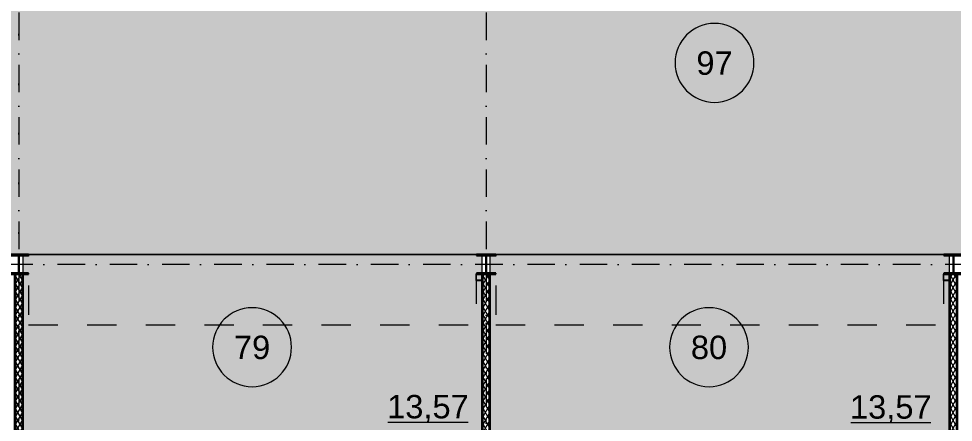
# Model space of a CAD drawing. Header units: millimetres. Extents: x -10605 to 104127, y -15987 to 52426.
# Drawn here: x 9999 to 21999, y 15975 to 21150 of the extents above; entities that cross this region are included whole.
import ezdxf
from ezdxf.enums import TextEntityAlignment as Align

# ---------------------------------------------------------------- set-up
doc = ezdxf.new("R2010")
doc.units = ezdxf.units.MM
doc.header["$MEASUREMENT"] = 0
for name, pattern in [('Dot & Dashed', [670.277762, 352.777767, -176.388884, 0, -141.111112]), ('roto_dd', [752.592, 376.296, -376.296]), ('Крупный пунктир', [634.99999, 0, -634.99999])]:
    doc.linetypes.add(name, pattern=pattern)
for name, color, linetype in [('Зоны', 7, 'Continuous'), ('Металлический каркас здания', 7, 'Continuous'), ('Оси', 7, 'Continuous'), ('Стены', 7, 'Continuous')]:
    doc.layers.add(name, color=color, linetype=linetype)
doc.layers.add('Зоны_Ном._пера__2', color=7, linetype='Continuous', lineweight=0, true_color=0xc2747474)
for name, color, linetype, lineweight in [('Зоны_Ном._пера__38', 171, 'Continuous', 20), ('Мебель и  оборудование_Ном._пера__200', 7, 'Continuous', 0), ('Металлический каркас здания_Ном._пера__98', 7, 'Continuous', 25), ('Металлический каркас здания_Ном._пера__99', 7, 'Continuous', 15), ('Оси_Ном._пера__200', 7, 'Continuous', 0), ('Паспорта Зон Archicad_Ном._пера__100', 7, 'Continuous', 9), ('Стены _Ном._пера__97', 7, 'Continuous', 35)]:
    doc.layers.add(name, color=color, linetype=linetype, lineweight=lineweight)
doc.styles.add('РЎР“Р•РќР•Р\xa0РР\xa0_РЎРўРР›Р¬_1', font='arial.ttf')
pattern_1 = [(90, (0, 0), (-60, 0), [])]
pattern_2 = [(60, (0, 0), (-43.30127, 25), []), (120, (0, 0), (43.30127, 25), [])]

# ---------------------------------------------------------------- blocks, each defined once
blk = doc.blocks.new('Колонна SHS ГК 27')
at = {"layer": 'Металлический каркас здания_Ном._пера__99', "linetype": 'Continuous', "lineweight": 0, "true_color": 0xffffff}
h = blk.add_hatch(dxfattribs=at)
h.set_pattern_fill('Barabбs_tйglakц_бllу', style=0, pattern_type=2)
h.set_pattern_definition(pattern_1)
h.paths.add_polyline_path([(-40, -40), (40, -40), (40, 40), (-40, 40)])
h.paths.add_polyline_path([(-36.4, -36.4), (-36.4, 36.4), (36.4, 36.4), (36.4, -36.4)], flags=0)
at = {"layer": 'Металлический каркас здания_Ном._пера__99', "color": 7, "linetype": 'Continuous', "lineweight": 15}
for p, q in [((40, 40), (-40, 40)), ((-40, 40), (-40, -40)), ((-36.4, -36.4), (-36.4, 36.4)), ((-36.4, 36.4), (36.4, 36.4)), ((36.4, 36.4), (36.4, -36.4)), ((40, -40), (40, 40)), ((-40, -40), (40, -40)), ((36.4, -36.4), (-36.4, -36.4))]:
    blk.add_line(p, q, dxfattribs=at)
blk = doc.blocks.new('Торговый зал_97_103', base_point=(18593, 20776))
at = {"layer": 'Зоны_Ном._пера__2', "linetype": 'Continuous', "lineweight": 0, "true_color": 0x1d1d1d}
blk.add_hatch(color=250, dxfattribs=at).paths.add_polyline_path([(46125, 18125), (46125, 21875), (4225, 21875), (4225, 18125)])
at = {"layer": 'Паспорта Зон Archicad_Ном._пера__100', "color": 7, "linetype": 'Continuous', "lineweight": 9}
for start, end in [(0, 180), (180, 0)]:
    blk.add_arc((18933, 20584), 506, start, end, dxfattribs=at)
at = {"layer": 'Паспорта Зон Archicad_Ном._пера__100', "color": 7, "lineweight": 9, "style": 'РЎР“Р•РќР•Р\xa0РР\xa0_РЎРўРР›Р¬_1'}
for tag, p in [('ROOM_NUMBER', (18933, 20581)), ('ROOM_AREA', (45254, 18555))]:
    blk.add_attdef(tag, text='', height=300, dxfattribs=at).set_placement(p, align=Align.MIDDLE_CENTER)
blk = doc.blocks.new('Выставочная зона_79_105', base_point=(14217, 17527))
at = {"layer": 'Зоны_Ном._пера__38', "linetype": 'Continuous', "lineweight": 0, "true_color": 0x1f1f3f}
blk.add_hatch(color=179, dxfattribs=at).paths.add_polyline_path([(15950, 18125), (10050, 18125), (10050, 15825), (15950, 15825)])
at = {"layer": 'Паспорта Зон Archicad_Ном._пера__100', "color": 7, "linetype": 'Continuous', "lineweight": 9}
blk.add_line((14739, 15977), (15768, 15977), dxfattribs=at)
for start, end in [(0, 180), (180, 0)]:
    blk.add_arc((12995, 16938), 506, start, end, dxfattribs=at)
at = {"layer": 'Паспорта Зон Archicad_Ном._пера__100', "color": 7, "lineweight": 9, "style": 'РЎР“Р•РќР•Р\xa0РР\xa0_РЎРўРР›Р¬_1'}
for tag, p in [('ROOM_NUMBER', (12995, 16936)), ('ROOM_AREA', (15253, 16176))]:
    blk.add_attdef(tag, text='', height=300, dxfattribs=at).set_placement(p, align=Align.MIDDLE_CENTER)
blk = doc.blocks.new('Выставочная зона_80_106', base_point=(20305, 17472))
at = {"layer": 'Зоны_Ном._пера__38', "linetype": 'Continuous', "lineweight": 0, "true_color": 0x1f1f3f}
blk.add_hatch(color=179, dxfattribs=at).paths.add_polyline_path([(16050, 18125), (16050, 15825), (21950, 15825), (21950, 18125)])
at = {"layer": 'Паспорта Зон Archicad_Ном._пера__100', "color": 7, "linetype": 'Continuous', "lineweight": 9}
blk.add_line((20681, 15972), (21711, 15972), dxfattribs=at)
for start, end in [(0, 180), (180, 0)]:
    blk.add_arc((18862, 16938), 506, start, end, dxfattribs=at)
at = {"layer": 'Паспорта Зон Archicad_Ном._пера__100', "color": 7, "lineweight": 9, "style": 'РЎР“Р•РќР•Р\xa0РР\xa0_РЎРўРР›Р¬_1'}
for tag, p in [('ROOM_NUMBER', (18862, 16936)), ('ROOM_AREA', (21196, 16172))]:
    blk.add_attdef(tag, text='', height=300, dxfattribs=at).set_placement(p, align=Align.MIDDLE_CENTER)
blk = doc.blocks.new('Стена_19', base_point=(16000, 17875))
at = {"layer": 'Стены', "linetype": 'Continuous', "lineweight": 0, "true_color": 0x000000}
h = blk.add_hatch(dxfattribs=at)
h.set_pattern_fill('Batt_Insulation__3_', color=18, style=0, pattern_type=2)
h.set_pattern_definition(pattern_2)
h.paths.add_polyline_path([(15950, 17875), (15950, 12125), (16050, 12125), (16050, 17875)])
at = {"layer": 'Стены _Ном._пера__97', "color": 7, "linetype": 'Continuous', "lineweight": 35, "flags": 128}
for points in [[(15950, 17875), (15950, 15825)], [(16050, 17875), (15950, 17875)], [(16050, 15825), (16050, 17875)], [(15950, 15725), (15950, 12125)], [(16050, 12125), (16050, 15725)], [(15950, 12125), (16050, 12125)]]:
    blk.add_lwpolyline(points, dxfattribs=at)
blk = doc.blocks.new('Стена_36', base_point=(22000, 17875))
at = {"layer": 'Стены', "linetype": 'Continuous', "lineweight": 0, "true_color": 0x000000}
h = blk.add_hatch(dxfattribs=at)
h.set_pattern_fill('Batt_Insulation__3_', color=18, style=0, pattern_type=2)
h.set_pattern_definition(pattern_2)
h.paths.add_polyline_path([(21950, 17875), (21950, 12125), (22050, 12125), (22050, 17875)])
at = {"layer": 'Стены _Ном._пера__97', "color": 7, "linetype": 'Continuous', "lineweight": 35, "flags": 128}
for points in [[(21950, 17875), (21950, 15825)], [(22050, 17875), (21950, 17875)], [(22050, 15825), (22050, 17875)], [(21950, 15725), (21950, 12125)], [(22050, 12125), (22050, 15725)], [(21950, 12125), (22050, 12125)]]:
    blk.add_lwpolyline(points, dxfattribs=at)
blk = doc.blocks.new('Стена_387', base_point=(10000, 12125))
at = {"layer": 'Стены', "linetype": 'Continuous', "lineweight": 0, "true_color": 0x000000}
h = blk.add_hatch(dxfattribs=at)
h.set_pattern_fill('Batt_Insulation__3_', color=18, style=0, pattern_type=2)
h.set_pattern_definition(pattern_2)
h.paths.add_polyline_path([(10050, 12125), (10050, 17875), (9950, 17875), (9950, 12125)])
at = {"layer": 'Стены _Ном._пера__97', "color": 7, "linetype": 'Continuous', "lineweight": 35, "flags": 128}
for points in [[(10050, 17875), (9950, 17875)], [(9950, 17875), (9950, 15825)], [(10050, 15825), (10050, 17875)], [(9950, 15725), (9950, 12125)], [(10050, 12125), (10050, 15725)], [(9950, 12125), (10050, 12125)]]:
    blk.add_lwpolyline(points, dxfattribs=at)
blk = doc.blocks.new('Колонна Универсальная 27')
at = {"layer": 'Металлический каркас здания_Ном._пера__98', "linetype": 'Continuous', "lineweight": 0, "true_color": 0xffffff}
h = blk.add_hatch(dxfattribs=at)
h.set_pattern_fill('Barabбs_tйglakц_бllу', style=0, pattern_type=2)
h.set_pattern_definition(pattern_1)
h.paths.add_polyline_path([(-125, -125), (125, -125), (125, -113), (4, -113), (4, 113), (125, 113), (125, 125), (-125, 125), (-125, 113), (-4, 113), (-4, -113), (-125, -113)])
at = {"layer": 'Металлический каркас здания_Ном._пера__98', "color": 7, "linetype": 'Continuous', "lineweight": 25}
for p, q in [((125, 125), (-125, 125)), ((-125, 125), (-125, 113)), ((125, 113), (125, 125)), ((-125, 113), (-4, 113)), ((-4, 113), (-4, -113)), ((4, -113), (4, 113)), ((4, 113), (125, 113)), ((-4, -113), (-125, -113)), ((-125, -113), (-125, -125)), ((125, -113), (4, -113)), ((125, -125), (125, -113)), ((-125, -125), (125, -125))]:
    blk.add_line(p, q, dxfattribs=at)
blk = doc.blocks.new('Двутавp К 26020-83 27')
at = {"layer": 'Металлический каркас здания_Ном._пера__98', "color": 7, "linetype": 'Крупный пунктир', "lineweight": 25}
blk.add_line((0, 0), (39875, 0), dxfattribs=at)
blk = doc.blocks.new('Двутавp К 26020-83 27_2')
at = {"layer": 'Металлический каркас здания_Ном._пера__98', "color": 7, "linetype": 'Крупный пунктир', "lineweight": 25}
blk.add_line((0, 0), (17750, 0), dxfattribs=at)
blk = doc.blocks.new('Стандартный Маркер Сетки')
at = {"layer": 'Оси_Ном._пера__200', "color": 7, "linetype": 'Dot & Dashed', "lineweight": 0}
blk.add_line((0, 0), (107805, 0), dxfattribs=at)
at = {"layer": 'Оси_Ном._пера__200', "color": 7, "lineweight": 0, "style": 'РЎР“Р•РќР•Р\xa0РР\xa0_РЎРўРР›Р¬_1'}
blk.add_attdef('AC_MarkerText_1', text='', height=300, dxfattribs=at).set_placement((108205, 150), align=Align.TOP_CENTER)
blk = doc.blocks.new('Стандартный Маркер Сетки_4')
at = {"layer": 'Оси_Ном._пера__200', "color": 7, "linetype": 'Dot & Dashed', "lineweight": 0}
blk.add_line((0, 0), (55187, 0), dxfattribs=at)
at = {"layer": 'Оси_Ном._пера__200', "color": 7, "lineweight": 0, "style": 'РЎР“Р•РќР•Р\xa0РР\xa0_РЎРўРР›Р¬_1'}
blk.add_attdef('AC_MarkerText_1', text='', height=300, rotation=90, dxfattribs=at).set_placement((55368, -69), align=Align.TOP_CENTER)

msp = doc.modelspace()

# ---------------------------------------------------------------- linework, layer by layer
at = {"layer": 'Зоны_Ном._пера__2', "color": 8, "linetype": 'Continuous', "lineweight": 0, "true_color": 0x747474, "flags": 128}
msp.add_lwpolyline([(46125, 18125), (46125, 21875.00005), (4225, 21875.00005), (4225, 18125)], close=True, dxfattribs=at)
at = {"layer": 'Зоны_Ном._пера__38', "color": 171, "linetype": 'Continuous', "lineweight": 20, "flags": 128}
for points in [[(15950.00006, 18125), (10050, 18125), (10050, 15825), (15950.00006, 15825)], [(16050.00006, 18125.01667), (16050.00006, 15825), (21950.00006, 15825), (21950.00006, 18125.01667)]]:
    msp.add_lwpolyline(points, close=True, dxfattribs=at)
at = {"layer": 'Мебель и  оборудование_Ном._пера__200', "color": 7, "linetype": 'roto_dd', "lineweight": 0, "flags": 128}
for points in [[(10125, 17225), (15874.97833, 17225), (15874.97833, 18125), (10125, 18125)], [(16124.97833, 17225), (21875, 17225), (21875, 18125), (16124.97833, 18125)]]:
    msp.add_lwpolyline(points, close=True, dxfattribs=at)

# ---------------------------------------------------------------- block references
at = {"layer": 'Зоны', "color": 7, "linetype": 'Continuous', "lineweight": 9}
ref = msp.add_blockref('Торговый зал_97_103', (18592.67673, 20775.72296), dxfattribs=at)
ref.add_attrib('ROOM_NUMBER', '97', dxfattribs={"layer": 'Паспорта Зон Archicad_Ном._пера__100', "color": 7, "lineweight": 9, "height": 300, "style": 'РЎР“Р•РќР•Р\xa0РР\xa0_РЎРўРР›Р¬_1'}).set_placement((18932.77418, 20581.00907), align=Align.MIDDLE_CENTER)
for name, p, values in [('Выставочная зона_79_105', (14217.19429, 17526.69967), {'ROOM_NUMBER': '79', 'ROOM_AREA': '13,57'}), ('Выставочная зона_80_106', (20305.13713, 17471.72162), {'ROOM_NUMBER': '80', 'ROOM_AREA': '13,57'})]:
    msp.add_blockref(name, p, dxfattribs=at).add_auto_attribs(values)
at = {"layer": 'Металлический каркас здания', "color": 7, "linetype": 'Continuous', "lineweight": 9, "xscale": -1, "zscale": 1000, "rotation": 90}
for name, p in [('Двутавp К 26020-83 27', (10000.00006, 40000.00005)), ('Двутавp К 26020-83 27_2', (16000.00006, 17875))]:
    msp.add_blockref(name, p, dxfattribs=at)
at = {"layer": 'Металлический каркас здания_Ном._пера__98', "color": 7, "linetype": 'Continuous', "lineweight": 25, "zscale": 1000, "rotation": 180}
for p in [(10000, 18000), (15999.97833, 18000.01667), (22000, 18000)]:
    msp.add_blockref('Колонна Универсальная 27', p, dxfattribs=at)
at = {"layer": 'Металлический каркас здания_Ном._пера__99', "color": 7, "linetype": 'Continuous', "lineweight": 15, "zscale": 1000, "rotation": 180}
for p in [(15910.00006, 17835), (21910.00006, 17835)]:
    msp.add_blockref('Колонна SHS ГК 27', p, dxfattribs=at)
at = {"layer": 'Оси', "color": 8, "linetype": 'Continuous', "lineweight": 0, "true_color": 0x747474, "zscale": 1000, "rotation": 270}
for p in [(10000, 40000.00005), (16000.00006, 40000.00005)]:
    msp.add_blockref('Стандартный Маркер Сетки_4', p, dxfattribs=at)
at = {"layer": 'Оси', "color": 8, "linetype": 'Continuous', "lineweight": 0, "true_color": 0x747474, "xscale": -1, "zscale": 1000}
msp.add_blockref('Стандартный Маркер Сетки', (98000.00007, 18000), dxfattribs=at)
at = {"layer": 'Стены', "color": 7, "lineweight": 35}
for name, p in [('Стена_387', (10000, 12125)), ('Стена_19', (16000.00006, 17875)), ('Стена_36', (22000.00006, 17875))]:
    msp.add_blockref(name, p, dxfattribs=at)

doc.saveas('drawing.dxf')
